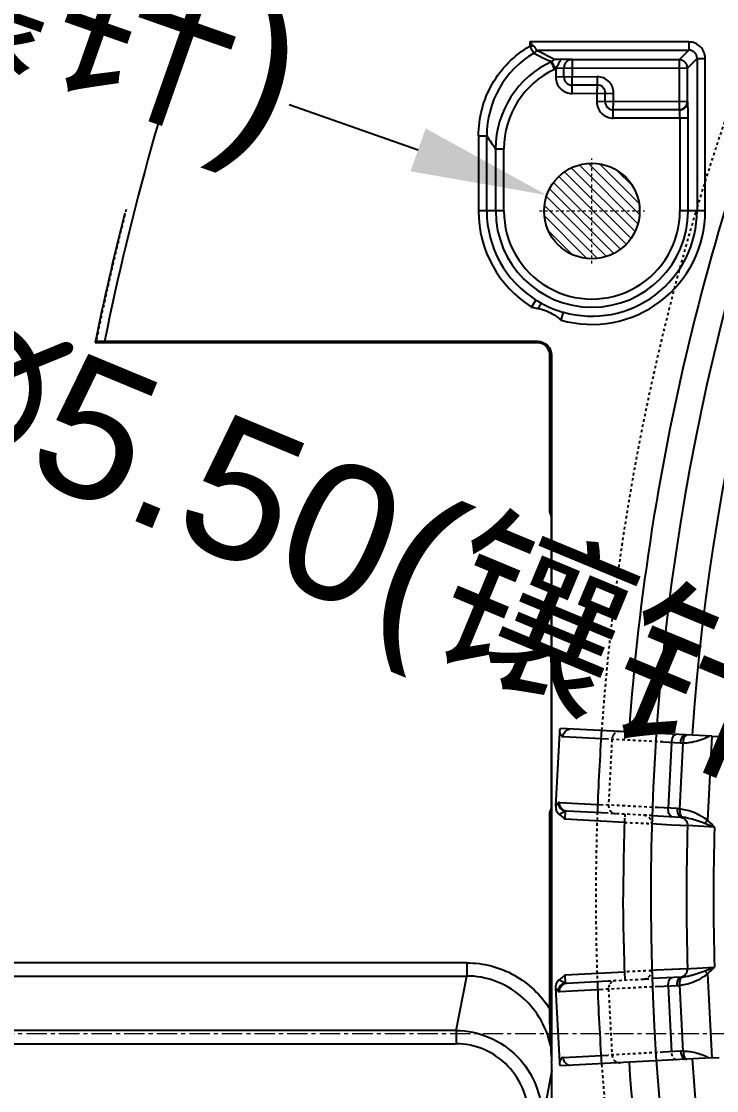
# Model space of a CAD drawing. Header units: millimetres. Extents: x 2748 to 3320, y 1427 to 1884.
# Drawn here: x 2880.05 to 2905.52, y 1665.74 to 1704.89 of the extents above; entities that cross this region are included whole.
import ezdxf

# ---------------------------------------------------------------- set-up
doc = ezdxf.new("R2010")
doc.units = ezdxf.units.MM
doc.linetypes.add('CENTER', pattern=[0.6, 0.375, -0.075, 0.075, -0.075])
doc.linetypes.add('HIDDEN', pattern=[0.2, 0.1, -0.1])
doc.layers.add('21', color=7, linetype='Continuous')
doc.layers.add('center', color=1, linetype='CENTER', lineweight=9)
doc.layers.add('insert', color=85, linetype='Continuous', lineweight=20)
doc.styles.get("Standard").update_dxf_attribs({"font": 'arial.ttf'})
doc.dimstyles.get("Standard").update_dxf_attribs({"dimtxt": 0.18, "dimasz": 0.18, "dimexe": 0.18, "dimexo": 0.0625, "dimgap": 0.09, "dimtad": 0, "dimtih": 1, "dimtoh": 1, "dimzin": 0, "dimdsep": 46, "dimtxsty": 'Standard', "dimcen": 0.09, "dimadec": 0, "dimazin": 0, "dimtfac": 1, "dimtofl": 0, "dimtmove": 0, "dimatfit": 3, "dimfxl": 0, "dimtolj": 1, "dimtzin": 0, "dimarcsym": 0})

# ---------------------------------------------------------------- blocks, each defined once
blk = doc.blocks.new('insert_cir_3.5')
at = {"layer": 'insert'}
h = blk.add_hatch(dxfattribs=at)
h.set_pattern_fill('_ANSI31', color=123, scale=0.0875, angle=90, style=0)
h.set_pattern_definition([(135, (-3527.1127, 221.18007), (-0.196443103, -0.196443103), [])])
h.paths.add_polyline_path([(-1.75, 0, 1), (1.75, 0, 1)])
at = {"layer": 'insert', "color": 1, "linetype": 'CENTER', "ltscale": 0.108846}
for p, q in [((0, -1.925), (0, 1.925)), ((-1.925, 0), (1.925, 0))]:
    blk.add_line(p, q, dxfattribs=at)
at = {"layer": 'insert'}
blk.add_circle((0, 0), 1.75, dxfattribs=at)
blk = doc.blocks.new('*D75')
at = {"color": 4, "lineweight": -2, "transparency": 16777216}
blk.add_line((2910.202, 1677.711), (2914.821, 1675.795), dxfattribs=at)
at = {"color": 4, "transparency": 16777216}
blk.add_solid([(2915.14, 1676.565), (2914.501, 1675.026), (2919.439, 1673.88)], dxfattribs=at)
at = {"layer": 'Defpoints', "color": 0, "transparency": 16777216}
for p in [(2919.439, 1673.88), (2924.52, 1671.773)]:
    blk.add_point(p, dxfattribs=at)
at = {"color": 6, "transparency": 16777216, "insert": (2892.944, 1684.869), "char_height": 5, "attachment_point": 5, "rotation": 337.4732}
blk.add_mtext('\\A1;∅5.50(镶针)', dxfattribs=at)
blk = doc.blocks.new('*D77')
at = {"color": 4, "lineweight": -2, "transparency": 16777216}
blk.add_line((2889.861, 1701.847), (2894.578, 1700.189), dxfattribs=at)
at = {"color": 4, "transparency": 16777216}
blk.add_solid([(2894.855, 1700.975), (2894.302, 1699.403), (2899.296, 1698.531)], dxfattribs=at)
at = {"layer": 'Defpoints', "color": 0, "transparency": 16777216}
for p in [(2899.296, 1698.531), (2902.598, 1697.371)]:
    blk.add_point(p, dxfattribs=at)
at = {"color": 6, "transparency": 16777216, "insert": (2872.235, 1708.042), "char_height": 5, "attachment_point": 5, "rotation": 340.6363}
blk.add_mtext('\\A1;∅3.50(镶针)', dxfattribs=at)
blk = doc.blocks.new('*D114')
at = {"color": 4, "lineweight": -2, "transparency": 16777216}
blk.add_line((2893.038, 1649.165), (2924.762, 1668.196), dxfattribs=at)
at = {"color": 4, "transparency": 16777216}
blk.add_solid([(2924.333, 1668.911), (2925.19, 1667.482), (2929.049, 1670.769)], dxfattribs=at)
at = {"layer": 'Defpoints', "color": 0, "transparency": 16777216}
for p in [(2935.909, 1674.884), (2929.049, 1670.769)]:
    blk.add_point(p, dxfattribs=at)
at = {"color": 6, "transparency": 16777216, "insert": (2877.016, 1639.554), "char_height": 5, "attachment_point": 5, "rotation": 30.9592}
blk.add_mtext('\\A1;∅8.00(通孔)', dxfattribs=at)

msp = doc.modelspace()

# ---------------------------------------------------------------- linework, layer by layer
at = {"layer": '21', "color": 7, "linetype": 'Continuous'}
for p, q in [((2898.668, 1704.14), (2898.668, 1703.991)), ((2904.498, 1704.14), (2898.668, 1704.14)), ((2898.818, 1703.99), (2898.668, 1704.14)), ((2898.818, 1703.99), (2898.668, 1703.99)), ((2904.498, 1704.14), (2904.498, 1703.839)), ((2898.929, 1703.839), (2899.572, 1703.512)), ((2898.929, 1703.839), (2904.498, 1703.839)), ((2904.144, 1703.486), (2904.498, 1703.839)), ((2899.627, 1703.174), (2899.622, 1702.857)), ((2899.627, 1703.196), (2904.445, 1703.185)), ((2899.923, 1702.857), (2899.923, 1703.196)), ((2899.923, 1703.196), (2899.934, 1703.185)), ((2900.224, 1703.497), (2900.235, 1703.486)), ((2900.224, 1702.254), (2900.235, 1703.486)), ((2904.144, 1703.486), (2900.235, 1703.486)), ((2904.144, 1703.486), (2904.144, 1701.696)), ((2904.799, 1703.538), (2904.445, 1703.185)), ((2904.445, 1701.963), (2904.445, 1703.185)), ((2904.799, 1703.538), (2904.799, 1697.951)), ((2904.799, 1703.538), (2905.099, 1703.538)), ((2905.1, 1697.951), (2905.099, 1703.538)), ((2901.14, 1702.868), (2899.622, 1702.857)), ((2899.923, 1702.857), (2899.934, 1702.868)), ((2901.14, 1702.868), (2901.129, 1701.952)), ((2900.224, 1702.555), (2900.235, 1702.566)), ((2901.129, 1702.555), (2900.224, 1702.555)), ((2901.14, 1702.566), (2901.129, 1702.555)), ((2900.224, 1702.254), (2901.743, 1702.265)), ((2901.441, 1702.265), (2901.43, 1702.254)), ((2901.43, 1701.952), (2901.43, 1702.254)), ((2901.732, 1701.35), (2901.743, 1702.265)), ((2904.445, 1701.963), (2901.129, 1701.952)), ((2901.43, 1701.952), (2901.441, 1701.963)), ((2901.732, 1701.651), (2901.743, 1701.662)), ((2904.155, 1701.651), (2901.732, 1701.651)), ((2904.456, 1701.952), (2904.445, 1701.963)), ((2904.472, 1701.35), (2901.732, 1701.35)), ((2904.17, 1701.35), (2904.17, 1697.951)), ((2904.472, 1697.951), (2904.472, 1701.35)), ((2896.793, 1700.704), (2896.793, 1697.951)), ((2896.793, 1700.703), (2897.095, 1700.703)), ((2897.095, 1697.951), (2897.095, 1700.703)), ((2897.421, 1700.224), (2897.421, 1697.951)), ((2897.421, 1700.224), (2897.723, 1700.224)), ((2897.723, 1697.951), (2897.723, 1700.224)), ((2897.723, 1697.951), (2896.793, 1697.951)), ((2905.1, 1697.951), (2904.17, 1697.951)), ((2898.738, 1694.434), (2898.898, 1694.689)), ((2899.821, 1693.953), (2899.903, 1694.243)), ((2898.964, 1693.119), (2882.749, 1693.119)), ((2898.964, 1693.177), (2883.09, 1693.177)), ((2898.964, 1693.177), (2898.964, 1693.119)), ((2899.409, 1686.911), (2899.409, 1692.675)), ((2899.409, 1692.675), (2899.467, 1692.675)), ((2899.467, 1692.675), (2899.467, 1666.8)), ((2899.409, 1686.911), (2899.451, 1686.769)), ((2899.451, 1686.769), (2899.451, 1676.087)), ((2905.347, 1678.715), (2899.799, 1679.006)), ((2899.626, 1676.157), (2899.767, 1678.853)), ((2901.546, 1678.612), (2899.889, 1678.699)), ((2903.548, 1678.507), (2904.199, 1678.473)), ((2905.344, 1678.715), (2905.183, 1675.641)), ((2905.344, 1678.715), (2905.606, 1678.702)), ((2903.868, 1678.491), (2903.742, 1676.082)), ((2904.169, 1676.055), (2904.296, 1678.473)), ((2899.763, 1676.291), (2901.357, 1676.207)), ((2899.451, 1676.087), (2899.409, 1675.946)), ((2899.409, 1668.732), (2899.409, 1675.946)), ((2899.969, 1675.676), (2899.984, 1675.968)), ((2901.539, 1675.896), (2900.033, 1675.974)), ((2903.143, 1675.811), (2904.212, 1675.755)), ((2904.073, 1676.065), (2903.359, 1676.102)), ((2902.139, 1675.562), (2899.969, 1675.676)), ((2902.147, 1675.717), (2902.139, 1675.562)), ((2903.128, 1675.516), (2903.312, 1675.507)), ((2903.312, 1675.507), (2903.866, 1675.478)), ((2903.866, 1675.478), (2904.153, 1675.463)), ((2904.153, 1675.463), (2904.196, 1675.46)), ((2904.196, 1675.46), (2904.449, 1675.447)), ((2905.438, 1675.389), (2904.449, 1675.447)), ((2905.183, 1675.641), (2905.079, 1675.527)), ((2902.112, 1671.124), (2902.096, 1672.826)), ((2896.36, 1670.42), (2875.177, 1670.42)), ((2896.36, 1670.42), (2896.36, 1669.937)), ((2875.177, 1669.937), (2896.36, 1669.937)), ((2895.969, 1667.941), (2896.36, 1669.937)), ((2899.969, 1669.976), (2902.139, 1670.09)), ((2899.984, 1669.684), (2899.969, 1669.976)), ((2902.139, 1670.09), (2902.155, 1669.789)), ((2903.312, 1670.146), (2903.128, 1670.136)), ((2904.212, 1669.897), (2903.143, 1669.841)), ((2903.866, 1670.175), (2903.312, 1670.146)), ((2903.901, 1670.176), (2903.866, 1670.175)), ((2904.153, 1670.19), (2903.901, 1670.176)), ((2904.196, 1670.192), (2904.153, 1670.19)), ((2904.449, 1670.205), (2904.196, 1670.192)), ((2904.449, 1670.205), (2904.57, 1670.212)), ((2904.57, 1670.212), (2905.438, 1670.263)), ((2905.079, 1670.125), (2905.438, 1670.263)), ((2905.183, 1670.011), (2905.079, 1670.125)), ((2905.183, 1670.011), (2905.344, 1666.937)), ((2900.033, 1669.678), (2901.539, 1669.757)), ((2903.359, 1669.55), (2904.073, 1669.588)), ((2903.742, 1669.57), (2903.868, 1667.162)), ((2904.296, 1667.18), (2904.169, 1669.597)), ((2899.767, 1666.799), (2899.626, 1669.496)), ((2901.357, 1669.445), (2899.763, 1669.362)), ((2895.969, 1667.941), (2877.174, 1667.941)), ((2895.969, 1667.941), (2895.969, 1667.458)), ((2877.174, 1667.458), (2895.969, 1667.458)), ((2904.199, 1667.179), (2903.548, 1667.145)), ((2905.347, 1666.937), (2899.799, 1666.646)), ((2899.889, 1666.953), (2901.546, 1667.04)), ((2905.344, 1666.937), (2905.606, 1666.951)), ((2899.482, 1666.472), (2899.136, 1664.7)), ((2899.482, 1654.602), (2899.482, 1666.472))]:
    msp.add_line(p, q, dxfattribs=at)
at = {"layer": '21', "color": 8, "linetype": 'HIDDEN'}
for p, q in [((2904.144, 1701.696), (2904.144, 1701.662)), ((2904.155, 1701.651), (2904.144, 1701.662)), ((2903.548, 1678.507), (2901.546, 1678.612)), ((2901.681, 1678.605), (2901.555, 1676.197)), ((2903.359, 1676.102), (2901.357, 1676.207)), ((2903.143, 1675.811), (2901.539, 1675.896)), ((2902.155, 1675.863), (2902.147, 1675.717)), ((2903.359, 1669.55), (2901.357, 1669.445)), ((2901.539, 1669.757), (2903.143, 1669.841)), ((2901.555, 1669.456), (2901.681, 1667.047)), ((2903.548, 1667.145), (2901.546, 1667.04))]:
    msp.add_line(p, q, dxfattribs=at)
at = {"layer": '21', "color": 7, "linetype": 'Continuous'}
msp.add_circle((2900.947, 1697.951), 1.75, dxfattribs=at)
for centre, radius, start, end in [((2982.882, 1672.826), 102.057, 14.96291, 151.82661), ((2982.882, 1672.826), 101.558, 14.96291, 151.63947), ((2982.882, 1672.826), 100.92, 15.05965, 151.44394), ((2982.882, 1672.826), 100.421, 15.05965, 151.60566), ((2988.912, 1672.826), 85.811, 91.12889, 269.34896), ((2988.912, 1672.826), 84.503, 92.75328, 175.97781), ((2982.882, 1672.826), 101.845, 152.05558, 168.47329), ((2988.912, 1672.826), 86.816, 156.29691, 176.00504), ((2900.611, 1700.704), 3.516, 120.6005, 180.0225), ((2904.498, 1703.539), 0.301, 359.9328, 90.0672), ((2900.938, 1700.225), 3.517, 114.581, 180.0022), ((2900.224, 1703.196), 0.301, 89.9402, 180.0596), ((2900.937, 1700.225), 3.214, 115.0641, 180.0147), ((2900.224, 1702.857), 0.603, 179.9734, 270.0266), ((2900.224, 1702.857), 0.301, 179.9402, 270.0596), ((2901.14, 1702.265), 0.603, 359.9792, 90.0208), ((2901.14, 1702.265), 0.301, 359.9404, 90.0598), ((2901.732, 1701.952), 0.603, 179.9734, 270.0266), ((2901.732, 1701.952), 0.301, 179.9402, 270.0596), ((2904.155, 1701.953), 0.302, 270.0474, 359.9525), ((2883.105, 1701.351), 21.367, 359.997, 0.7929), ((2909.357, 1708.73), 14.656, 213.2093, 215.4738), ((2982.882, 1672.826), 102.168, 165.80783, 168.54332), ((2900.947, 1697.951), 4.153, 180, 237.8773), ((2900.947, 1697.951), 3.852, 180, 237.8772), ((2900.947, 1697.951), 3.525, 180, 0), ((2900.947, 1697.951), 3.224, 179.9988, 0.0012), ((2900.947, 1697.951), 4.153, 254.2733, 360), ((2900.947, 1697.951), 3.852, 254.2708, 0), ((2988.912, 1672.826), 87.821, 163.36843, 163.41825), ((2901.021, 1698.069), 3.991, 237.8758, 241.3582), ((2900.911, 1697.866), 3.76, 241.3485, 246.4686), ((2901.194, 1704.995), 10.843, 256.9073, 257.7798), ((2901.65, 1707.1), 12.997, 257.7813, 258.1477), ((2900.927, 1697.913), 3.81, 246.5265, 254.3965), ((2897.962, 1691.768), 2.869, 49.6073, 51.7664), ((2988.912, 1672.826), 87.821, 175.99977, 177.96806), ((2904.249, 1680.569), 2.096, 279.9495, 288.3348), ((2900.064, 1676.134), 0.439, 177.0241, 192.2572), ((2903.718, 1673.084), 3.006, 79.4044, 81.3623), ((2988.912, 1672.826), 86.816, 178.19397, 180.00028), ((2988.912, 1672.826), 84.503, 178.22236, 181.77764), ((2942.219, 1771.525), 102.931, 248.84897, 249.0631), ((2988.912, 1672.826), 83.513, 178.2412, 181.7588), ((2988.912, 1672.826), 86.816, 181.12348, 181.80603), ((2904.153, 1670.187), 0.293, 272.9655, 304.0396), ((2904.145, 1670.195), 0.305, 333.2521, 1.9117), ((2988.912, 1672.826), 87.821, 182.03194, 184.00023), ((2904.2, 1664.597), 2.584, 85.6502, 87.8739), ((2988.912, 1672.826), 86.816, 183.99496, 204.30865), ((2988.912, 1672.826), 84.503, 184.02219, 219.32603)]:
    msp.add_arc(centre, radius, start, end, dxfattribs=at)
at = {"layer": '21', "color": 8, "linetype": 'HIDDEN'}
for centre, radius, start, end in [((2988.912, 1672.826), 87.821, 156.30974, 163.36843), ((2982.882, 1672.826), 102.147, 165.72959, 168.51657), ((2988.912, 1672.826), 87.821, 163.41825, 175.99977), ((2988.912, 1672.826), 87.821, 177.96806, 182.03194), ((2988.912, 1672.826), 87.821, 184.00023, 204.28941)]:
    msp.add_arc(centre, radius, start, end, dxfattribs=at)
msp.add_ellipse((2982.882, 1598.04), major_axis=(0, 149.675), ratio=0.866223, start_param=0.88211, end_param=0.882478, dxfattribs=at)
at = {"layer": '21', "color": 7, "linetype": 'Continuous'}
msp.add_ellipse((2896.278, 1666.427), major_axis=(0.637, 3.255), ratio=0.964691, start_param=-1.37076, end_param=-1.271659, dxfattribs=at)
for points, knots in [([(2896.793, 1700.704), (2896.797, 1701.032), (2896.881, 1701.693), (2897.256, 1702.618), (2897.861, 1703.412), (2898.386, 1703.821), (2898.668, 1703.991)], [0, 0, 0, 0, 0.24991, 0.5, 0.750088, 1, 1, 1, 1]), ([(2898.669, 1703.99), (2898.684, 1703.956), (2898.722, 1703.899), (2898.772, 1703.816), (2898.793, 1703.769), (2898.827, 1703.737), (2898.821, 1703.731)], [0, 0, 0, 0, 0.371231, 0.69044, 0.910053, 1, 1, 1, 1]), ([(2898.93, 1703.839), (2898.925, 1703.842), (2898.918, 1703.862), (2898.896, 1703.891), (2898.864, 1703.94), (2898.835, 1703.973), (2898.818, 1703.99)], [0, 0, 0, 0, 0.086703, 0.298485, 0.614467, 1, 1, 1, 1]), ([(2904.923, 1703.964), (2904.868, 1704.019), (2904.734, 1704.11), (2904.576, 1704.14), (2904.498, 1704.14)], [0, 0, 0, 0, 0.499996, 1, 1, 1, 1]), ([(2905.099, 1703.538), (2905.099, 1703.617), (2905.069, 1703.775), (2904.978, 1703.908), (2904.923, 1703.964)], [0, 0, 0, 0, 0.500004, 1, 1, 1, 1]), ([(2898.821, 1703.731), (2898.873, 1703.703), (2899.003, 1703.636), (2899.217, 1703.524), (2899.386, 1703.455), (2899.475, 1703.424)], [0, 0, 0, 0, 0.242823, 0.610012, 1, 1, 1, 1]), ([(2899.575, 1703.138), (2899.56, 1703.172), (2899.532, 1703.234), (2899.494, 1703.321), (2899.475, 1703.376), (2899.467, 1703.416), (2899.475, 1703.422)], [0, 0, 0, 0, 0.367539, 0.682877, 0.900145, 1, 1, 1, 1]), ([(2899.475, 1703.424), (2899.473, 1703.422), (2899.477, 1703.412), (2899.484, 1703.396), (2899.496, 1703.371), (2899.519, 1703.324), (2899.558, 1703.253), (2899.6, 1703.199), (2899.627, 1703.174)], [0, 0, 0, 0, 0.028439, 0.090195, 0.18444, 0.308328, 0.627662, 1, 1, 1, 1]), ([(2899.572, 1703.512), (2899.578, 1703.508), (2899.605, 1703.511), (2899.654, 1703.506), (2899.727, 1703.506), (2899.782, 1703.505), (2899.812, 1703.505)], [0, 0, 0, 0, 0.094858, 0.315363, 0.628456, 1, 1, 1, 1]), ([(2899.811, 1703.505), (2899.782, 1703.453), (2899.742, 1703.374), (2899.685, 1703.271), (2899.658, 1703.217), (2899.638, 1703.196)], [0, 0, 0, 0, 0.50015, 0.750154, 1, 1, 1, 1]), ([(2900.224, 1703.497), (2900.194, 1703.498), (2900.056, 1703.501), (2899.919, 1703.504), (2899.812, 1703.505)], [0, 0, 0, 0, 0.221799, 1, 1, 1, 1]), ([(2904.144, 1701.662), (2904.196, 1701.662), (2904.302, 1701.69), (2904.379, 1701.768), (2904.405, 1701.813)], [0, 0, 0, 0, 0.499957, 1, 1, 1, 1]), ([(2904.163, 1701.605), (2904.162, 1701.616), (2904.158, 1701.629), (2904.159, 1701.649), (2904.155, 1701.651)], [0, 0, 0, 0, 0.707069, 1, 1, 1, 1]), ([(2904.464, 1701.867), (2904.463, 1701.887), (2904.463, 1701.914), (2904.458, 1701.942), (2904.458, 1701.951), (2904.456, 1701.952)], [0, 0, 0, 0, 0.717617, 0.914898, 1, 1, 1, 1]), ([(2904.47, 1701.646), (2904.469, 1701.668), (2904.468, 1701.741), (2904.466, 1701.815), (2904.464, 1701.867)], [0, 0, 0, 0, 0.295469, 1, 1, 1, 1]), ([(2904.17, 1701.35), (2904.17, 1701.375), (2904.17, 1701.46), (2904.168, 1701.545), (2904.163, 1701.605)], [0, 0, 0, 0, 0.29625, 1, 1, 1, 1]), ([(2898.981, 1694.38), (2898.995, 1694.405), (2899.022, 1694.45), (2899.059, 1694.511), (2899.086, 1694.543), (2899.102, 1694.567), (2899.108, 1694.566)], [0, 0, 0, 0, 0.379057, 0.703174, 0.914958, 1, 1, 1, 1]), ([(2883.09, 1693.177), (2883.052, 1693.177), (2882.98, 1693.177), (2882.895, 1693.174), (2882.84, 1693.171), (2882.81, 1693.169), (2882.792, 1693.165), (2882.781, 1693.164), (2882.779, 1693.162)], [0, 0, 0, 0, 0.369533, 0.688534, 0.813624, 0.909356, 0.972208, 1, 1, 1, 1]), ([(2898.964, 1693.177), (2899.092, 1693.177), (2899.357, 1693.067), (2899.467, 1692.803), (2899.467, 1692.675)], [0, 0, 0, 0, 0.50006, 1, 1, 1, 1]), ([(2899.409, 1692.675), (2899.409, 1692.788), (2899.312, 1693.023), (2899.077, 1693.119), (2898.964, 1693.119)], [0, 0, 0, 0, 0.500039, 1, 1, 1, 1]), ([(2899.889, 1678.699), (2899.892, 1678.754), (2899.925, 1678.857), (2900.004, 1678.93), (2900.045, 1678.952)], [0, 0, 0, 0, 0.537379, 1, 1, 1, 1]), ([(2899.767, 1678.854), (2899.772, 1678.838), (2899.789, 1678.791), (2899.814, 1678.743), (2899.841, 1678.72)], [0, 0, 0, 0, 0.307551, 1, 1, 1, 1]), ([(2903.868, 1678.491), (2903.87, 1678.529), (2903.884, 1678.637), (2903.961, 1678.788), (2904.039, 1678.784)], [0, 0, 0, 0, 0.330164, 1, 1, 1, 1]), ([(2904.199, 1678.473), (2904.202, 1678.523), (2904.218, 1678.613), (2904.26, 1678.7), (2904.29, 1678.729)], [0, 0, 0, 0, 0.538305, 1, 1, 1, 1]), ([(2904.296, 1678.473), (2904.296, 1678.519), (2904.305, 1678.605), (2904.338, 1678.688), (2904.362, 1678.719)], [0, 0, 0, 0, 0.539199, 1, 1, 1, 1]), ([(2904.296, 1678.473), (2904.322, 1678.473), (2904.427, 1678.479), (2904.533, 1678.491), (2904.612, 1678.505)], [0, 0, 0, 0, 0.241443, 1, 1, 1, 1]), ([(2899.713, 1676.275), (2899.707, 1676.27), (2899.681, 1676.246), (2899.66, 1676.217), (2899.646, 1676.194)], [0, 0, 0, 0, 0.216476, 1, 1, 1, 1]), ([(2899.713, 1676.275), (2899.715, 1676.201), (2899.774, 1676.053), (2899.913, 1675.977), (2899.984, 1675.968)], [0, 0, 0, 0, 0.507021, 1, 1, 1, 1]), ([(2900.033, 1675.974), (2899.959, 1675.978), (2899.808, 1676.054), (2899.759, 1676.214), (2899.763, 1676.291)], [0, 0, 0, 0, 0.491006, 1, 1, 1, 1]), ([(2899.984, 1675.968), (2899.973, 1675.965), (2899.922, 1675.946), (2899.875, 1675.921), (2899.839, 1675.901)], [0, 0, 0, 0, 0.224511, 1, 1, 1, 1]), ([(2903.755, 1675.93), (2903.752, 1675.942), (2903.743, 1675.992), (2903.74, 1676.043), (2903.742, 1676.082)], [0, 0, 0, 0, 0.240255, 1, 1, 1, 1]), ([(2903.881, 1675.773), (2903.868, 1675.774), (2903.798, 1675.798), (2903.768, 1675.876), (2903.755, 1675.93)], [0, 0, 0, 0, 0.196305, 1, 1, 1, 1]), ([(2904.073, 1676.065), (2904.07, 1676.015), (2904.077, 1675.922), (2904.111, 1675.832), (2904.138, 1675.799)], [0, 0, 0, 0, 0.539243, 1, 1, 1, 1]), ([(2904.138, 1675.799), (2904.143, 1675.793), (2904.163, 1675.772), (2904.191, 1675.757), (2904.212, 1675.755)], [0, 0, 0, 0, 0.292375, 1, 1, 1, 1]), ([(2904.169, 1676.055), (2904.166, 1676.029), (2904.163, 1675.943), (2904.178, 1675.853), (2904.21, 1675.803)], [0, 0, 0, 0, 0.309923, 1, 1, 1, 1]), ([(2904.21, 1675.803), (2904.214, 1675.796), (2904.231, 1675.773), (2904.255, 1675.755), (2904.276, 1675.75)], [0, 0, 0, 0, 0.270176, 1, 1, 1, 1]), ([(2905.183, 1675.641), (2905.044, 1675.741), (2904.755, 1675.915), (2904.43, 1676.008), (2904.271, 1676.038)], [0, 0, 0, 0, 0.514084, 1, 1, 1, 1]), ([(2904.168, 1675.758), (2904.18, 1675.757), (2904.229, 1675.751), (2904.277, 1675.732), (2904.309, 1675.712)], [0, 0, 0, 0, 0.237051, 1, 1, 1, 1]), ([(2905.079, 1675.527), (2904.932, 1675.584), (2904.667, 1675.669), (2904.395, 1675.736), (2904.276, 1675.75)], [0, 0, 0, 0, 0.567424, 1, 1, 1, 1]), ([(2904.413, 1675.601), (2904.419, 1675.589), (2904.441, 1675.54), (2904.451, 1675.486), (2904.449, 1675.447)], [0, 0, 0, 0, 0.260891, 1, 1, 1, 1]), ([(2896.36, 1670.42), (2896.662, 1670.418), (2897.268, 1670.341), (2898.12, 1670.003), (2898.856, 1669.457), (2899.243, 1668.985), (2899.409, 1668.732)], [0, 0, 0, 0, 0.249904, 0.500011, 0.750063, 1, 1, 1, 1]), ([(2899.432, 1667.405), (2899.352, 1667.763), (2899.075, 1668.445), (2898.359, 1669.267), (2897.426, 1669.809), (2896.715, 1669.938), (2896.36, 1669.937)], [0, 0, 0, 0, 0.256762, 0.505502, 0.751218, 1, 1, 1, 1]), ([(2904.138, 1669.853), (2904.143, 1669.86), (2904.163, 1669.88), (2904.191, 1669.896), (2904.212, 1669.897)], [0, 0, 0, 0, 0.292312, 1, 1, 1, 1]), ([(2904.21, 1669.849), (2904.215, 1669.856), (2904.232, 1669.879), (2904.256, 1669.898), (2904.276, 1669.902)], [0, 0, 0, 0, 0.292669, 1, 1, 1, 1]), ([(2904.276, 1669.902), (2904.294, 1669.904), (2904.374, 1669.915), (2904.454, 1669.932), (2904.515, 1669.947)], [0, 0, 0, 0, 0.226695, 1, 1, 1, 1]), ([(2904.317, 1669.944), (2904.348, 1669.965), (2904.385, 1670.002), (2904.411, 1670.046), (2904.417, 1670.058)], [0, 0, 0, 0, 0.739131, 1, 1, 1, 1]), ([(2904.515, 1669.947), (2904.557, 1669.958), (2904.748, 1670.009), (2904.936, 1670.069), (2905.079, 1670.125)], [0, 0, 0, 0, 0.221744, 1, 1, 1, 1]), ([(2904.522, 1669.675), (2904.639, 1669.71), (2904.871, 1669.804), (2905.08, 1669.939), (2905.183, 1670.011)], [0, 0, 0, 0, 0.493072, 1, 1, 1, 1]), ([(2899.626, 1669.496), (2899.622, 1669.579), (2899.647, 1669.7), (2899.725, 1669.782), (2899.748, 1669.799)], [0, 0, 0, 0, 0.747165, 1, 1, 1, 1]), ([(2899.713, 1669.377), (2899.715, 1669.447), (2899.77, 1669.595), (2899.91, 1669.675), (2899.984, 1669.684)], [0, 0, 0, 0, 0.481833, 1, 1, 1, 1]), ([(2899.748, 1669.799), (2899.789, 1669.776), (2899.867, 1669.737), (2899.945, 1669.696), (2899.984, 1669.684)], [0, 0, 0, 0, 0.529472, 1, 1, 1, 1]), ([(2899.763, 1669.362), (2899.759, 1669.438), (2899.808, 1669.598), (2899.959, 1669.674), (2900.033, 1669.678)], [0, 0, 0, 0, 0.508996, 1, 1, 1, 1]), ([(2903.742, 1669.57), (2903.74, 1669.609), (2903.742, 1669.718), (2903.803, 1669.875), (2903.881, 1669.879)], [0, 0, 0, 0, 0.330345, 1, 1, 1, 1]), ([(2904.073, 1669.588), (2904.07, 1669.637), (2904.077, 1669.73), (2904.111, 1669.82), (2904.138, 1669.853)], [0, 0, 0, 0, 0.539328, 1, 1, 1, 1]), ([(2904.169, 1669.597), (2904.164, 1669.643), (2904.165, 1669.73), (2904.189, 1669.816), (2904.21, 1669.849)], [0, 0, 0, 0, 0.540126, 1, 1, 1, 1]), ([(2904.169, 1669.597), (2904.198, 1669.601), (2904.317, 1669.621), (2904.434, 1669.648), (2904.522, 1669.675)], [0, 0, 0, 0, 0.240583, 1, 1, 1, 1]), ([(2899.626, 1669.495), (2899.633, 1669.482), (2899.656, 1669.439), (2899.685, 1669.397), (2899.713, 1669.377)], [0, 0, 0, 0, 0.299544, 1, 1, 1, 1]), ([(2899.432, 1667.405), (2899.425, 1667.503), (2899.422, 1667.711), (2899.411, 1668.153), (2899.409, 1668.498), (2899.409, 1668.732)], [0, 0, 0, 0, 0.221178, 0.47095, 1, 1, 1, 1]), ([(2895.969, 1667.941), (2896.382, 1667.94), (2897.216, 1667.765), (2898.272, 1667.048), (2898.966, 1665.968), (2899.135, 1665.122), (2899.136, 1664.7)], [0, 0, 0, 0, 0.247788, 0.496203, 0.746856, 1, 1, 1, 1]), ([(2898.636, 1664.7), (2898.632, 1665.053), (2898.507, 1665.767), (2897.924, 1666.683), (2897.037, 1667.312), (2896.322, 1667.456), (2895.969, 1667.458)], [0, 0, 0, 0, 0.250137, 0.500185, 0.750093, 1, 1, 1, 1]), ([(2899.432, 1667.405), (2899.435, 1667.36), (2899.449, 1667.158), (2899.46, 1666.956), (2899.467, 1666.8)], [0, 0, 0, 0, 0.224155, 1, 1, 1, 1]), ([(2904.199, 1667.179), (2904.202, 1667.13), (2904.218, 1667.039), (2904.259, 1666.954), (2904.289, 1666.924)], [0, 0, 0, 0, 0.537587, 1, 1, 1, 1]), ([(2904.296, 1667.18), (2904.296, 1667.153), (2904.301, 1667.068), (2904.326, 1666.979), (2904.363, 1666.933)], [0, 0, 0, 0, 0.309917, 1, 1, 1, 1]), ([(2899.889, 1666.953), (2899.879, 1666.952), (2899.827, 1666.935), (2899.799, 1666.881), (2899.783, 1666.841)], [0, 0, 0, 0, 0.190438, 1, 1, 1, 1]), ([(2899.889, 1666.953), (2899.892, 1666.898), (2899.925, 1666.795), (2900.004, 1666.722), (2900.046, 1666.7)], [0, 0, 0, 0, 0.537333, 1, 1, 1, 1]), ([(2905.248, 1666.932), (2905.197, 1666.957), (2904.996, 1667.05), (2904.781, 1667.117), (2904.618, 1667.146)], [0, 0, 0, 0, 0.255166, 1, 1, 1, 1])]:
    msp.add_open_spline(points, degree=3, knots=knots, dxfattribs=at)
for points in [[(2898.821, 1703.731), (2898.865, 1703.757), (2898.903, 1703.795), (2898.929, 1703.839)], [(2899.572, 1703.512), (2899.546, 1703.476), (2899.512, 1703.446), (2899.475, 1703.424)], [(2899.575, 1703.138), (2899.594, 1703.147), (2899.611, 1703.16), (2899.627, 1703.174)], [(2904.357, 1703.398), (2904.303, 1703.452), (2904.221, 1703.486), (2904.145, 1703.486)], [(2904.445, 1703.185), (2904.445, 1703.262), (2904.412, 1703.344), (2904.357, 1703.398)], [(2904.405, 1701.813), (2904.431, 1701.858), (2904.445, 1701.911), (2904.445, 1701.963)], [(2898.981, 1694.38), (2899.184, 1694.337), (2899.385, 1694.259), (2899.561, 1694.147)], [(2899.561, 1694.147), (2899.622, 1694.109), (2899.68, 1694.066), (2899.737, 1694.022)], [(2899.767, 1678.853), (2899.77, 1678.905), (2899.781, 1678.957), (2899.799, 1679.006)], [(2899.841, 1678.72), (2899.855, 1678.709), (2899.872, 1678.701), (2899.889, 1678.699)], [(2904.909, 1678.58), (2905.025, 1678.618), (2905.138, 1678.667), (2905.248, 1678.72)], [(2904.199, 1678.473), (2904.231, 1678.472), (2904.264, 1678.472), (2904.296, 1678.473)], [(2899.646, 1676.194), (2899.639, 1676.181), (2899.632, 1676.169), (2899.626, 1676.156)], [(2899.763, 1676.291), (2899.745, 1676.291), (2899.728, 1676.285), (2899.713, 1676.275)], [(2899.748, 1675.854), (2899.689, 1675.896), (2899.651, 1675.97), (2899.635, 1676.041)], [(2899.839, 1675.901), (2899.809, 1675.885), (2899.778, 1675.869), (2899.748, 1675.854)], [(2899.748, 1675.854), (2899.798, 1675.819), (2899.845, 1675.78), (2899.892, 1675.741)], [(2900.033, 1675.974), (2900.017, 1675.975), (2900, 1675.973), (2899.984, 1675.968)], [(2904.169, 1676.055), (2904.137, 1676.06), (2904.105, 1676.063), (2904.073, 1676.065)], [(2899.892, 1675.741), (2899.918, 1675.72), (2899.945, 1675.699), (2899.969, 1675.676)], [(2904.276, 1675.75), (2904.254, 1675.752), (2904.233, 1675.754), (2904.212, 1675.755)], [(2904.309, 1675.712), (2904.352, 1675.686), (2904.389, 1675.646), (2904.413, 1675.601)], [(2905.438, 1675.389), (2905.355, 1675.475), (2905.271, 1675.56), (2905.183, 1675.641)], [(2899.969, 1669.976), (2899.921, 1669.936), (2899.873, 1669.895), (2899.824, 1669.856)], [(2904.212, 1669.897), (2904.233, 1669.898), (2904.254, 1669.9), (2904.276, 1669.902)], [(2905.183, 1670.011), (2905.271, 1670.092), (2905.355, 1670.177), (2905.438, 1670.263)], [(2899.824, 1669.856), (2899.799, 1669.836), (2899.774, 1669.817), (2899.748, 1669.799)], [(2899.984, 1669.684), (2900, 1669.679), (2900.017, 1669.677), (2900.033, 1669.678)], [(2904.073, 1669.588), (2904.105, 1669.589), (2904.137, 1669.592), (2904.169, 1669.597)], [(2899.713, 1669.377), (2899.728, 1669.368), (2899.745, 1669.361), (2899.763, 1669.362)], [(2904.296, 1667.18), (2904.264, 1667.181), (2904.231, 1667.181), (2904.199, 1667.179)], [(2904.618, 1667.146), (2904.545, 1667.159), (2904.471, 1667.168), (2904.396, 1667.174)], [(2899.783, 1666.841), (2899.777, 1666.827), (2899.772, 1666.813), (2899.767, 1666.799)], [(2899.799, 1666.646), (2899.781, 1666.695), (2899.77, 1666.747), (2899.767, 1666.799)]]:
    msp.add_open_spline(points, degree=3, dxfattribs=at)
at = {"layer": '21', "color": 8, "linetype": 'HIDDEN'}
for points, knots in [([(2900.045, 1678.952), (2900.056, 1678.958), (2900.101, 1678.979), (2900.153, 1678.987), (2900.191, 1678.985)], [0, 0, 0, 0, 0.239848, 1, 1, 1, 1]), ([(2901.983, 1678.891), (2901.934, 1678.894), (2901.83, 1678.871), (2901.754, 1678.797), (2901.727, 1678.754)], [0, 0, 0, 0, 0.494368, 1, 1, 1, 1]), ([(2904.29, 1678.729), (2904.296, 1678.735), (2904.319, 1678.755), (2904.349, 1678.767), (2904.37, 1678.766)], [0, 0, 0, 0, 0.293074, 1, 1, 1, 1]), ([(2901.555, 1676.197), (2901.551, 1676.12), (2901.6, 1675.96), (2901.752, 1675.884), (2901.825, 1675.881)], [0, 0, 0, 0, 0.508999, 1, 1, 1, 1]), ([(2902.846, 1675.827), (2902.921, 1675.823), (2903.075, 1675.751), (2903.13, 1675.592), (2903.128, 1675.516)], [0, 0, 0, 0, 0.497561, 1, 1, 1, 1]), ([(2902.139, 1675.562), (2902.354, 1675.553), (2902.684, 1675.537), (2903.014, 1675.527), (2903.128, 1675.517)], [0, 0, 0, 0, 0.652703, 1, 1, 1, 1]), ([(2903.128, 1670.136), (2903.014, 1670.125), (2902.684, 1670.115), (2902.354, 1670.099), (2902.139, 1670.09)], [0, 0, 0, 0, 0.347254, 1, 1, 1, 1]), ([(2902.846, 1669.825), (2902.922, 1669.829), (2903.075, 1669.901), (2903.13, 1670.06), (2903.128, 1670.136)], [0, 0, 0, 0, 0.498617, 1, 1, 1, 1]), ([(2904.039, 1666.869), (2904.018, 1666.867), (2903.953, 1666.894), (2903.891, 1667.006), (2903.871, 1667.105), (2903.868, 1667.162)], [0, 0, 0, 0, 0.17461, 0.534408, 1, 1, 1, 1]), ([(2901.681, 1667.047), (2901.685, 1666.971), (2901.751, 1666.817), (2901.91, 1666.757), (2901.983, 1666.761)], [0, 0, 0, 0, 0.508999, 1, 1, 1, 1]), ([(2904.289, 1666.924), (2904.296, 1666.918), (2904.318, 1666.898), (2904.349, 1666.885), (2904.37, 1666.886)], [0, 0, 0, 0, 0.293609, 1, 1, 1, 1]), ([(2900.046, 1666.7), (2900.056, 1666.694), (2900.102, 1666.673), (2900.153, 1666.665), (2900.191, 1666.667)], [0, 0, 0, 0, 0.239889, 1, 1, 1, 1])]:
    msp.add_open_spline(points, degree=3, knots=knots, dxfattribs=at)
for points in [[(2901.727, 1678.754), (2901.7, 1678.71), (2901.684, 1678.657), (2901.681, 1678.605)], [(2904.362, 1678.719), (2904.37, 1678.728), (2904.379, 1678.737), (2904.388, 1678.745)], [(2904.388, 1678.745), (2904.399, 1678.753), (2904.411, 1678.76), (2904.425, 1678.763)], [(2901.585, 1669.608), (2901.563, 1669.561), (2901.552, 1669.507), (2901.555, 1669.456)], [(2901.684, 1669.724), (2901.642, 1669.695), (2901.607, 1669.654), (2901.585, 1669.608)], [(2901.825, 1669.772), (2901.776, 1669.769), (2901.725, 1669.752), (2901.684, 1669.724)], [(2904.363, 1666.933), (2904.37, 1666.923), (2904.379, 1666.915), (2904.388, 1666.907)], [(2904.388, 1666.907), (2904.399, 1666.899), (2904.411, 1666.892), (2904.425, 1666.889)]]:
    msp.add_open_spline(points, degree=3, dxfattribs=at)
at = {"layer": 'center', "color": 1, "linetype": 'CENTER', "ltscale": 1.990328}
msp.add_line((2822.907, 1667.826), (3142.907, 1667.826), dxfattribs=at)

# ---------------------------------------------------------------- block references
at = {"layer": 'insert'}
msp.add_blockref('insert_cir_3.5', (2900.947, 1697.951), dxfattribs=at)

# ---------------------------------------------------------------- dimensions: what is measured, and where the dimension line sits
for p1, p2, override, picture, middle in [((2902.598, 1697.371), (2899.296, 1698.531), {"dimtxt": 5, "dimasz": 5, "dimexe": 0, "dimexo": 0, "dimgap": 0, "dimtih": 0, "dimtoh": 0, "dimzin": 0, "dimcen": 0, "dimclrd": 4, "dimclre": 4, "dimclrt": 6, "dimadec": 2, "dimtp": 0, "dimtm": 0, "dimtzin": 0}, '*D77', (2872.235, 1708.042)), ((2924.52, 1671.773), (2919.439, 1673.88), {"dimtxt": 5, "dimasz": 5, "dimexe": 0, "dimexo": 0, "dimgap": 0, "dimtih": 0, "dimtoh": 0, "dimcen": 0, "dimclrd": 4, "dimclre": 4, "dimclrt": 6, "dimadec": 2}, '*D75', (2892.944, 1684.869))]:
    dim = msp.add_diameter_dim_2p(p1=p1, p2=p2, text='<>(镶针)', dimstyle='Standard', override=override)
    dim.commit()
    dim.dimension.update_dxf_attribs({"geometry": picture, "text_midpoint": middle})
dim = msp.add_diameter_dim_2p(p1=(2935.909, 1674.884), p2=(2929.049, 1670.769), text='<>(通孔)', dimstyle='Standard', override={"dimtxt": 5, "dimasz": 5, "dimexe": 0, "dimexo": 0, "dimgap": 0, "dimtih": 0, "dimtoh": 0, "dimzin": 0, "dimcen": 0, "dimclrd": 4, "dimclre": 4, "dimclrt": 6, "dimadec": 2, "dimtp": 0, "dimtm": 0, "dimtzin": 0})
dim.commit()
dim.dimension.update_dxf_attribs({"geometry": '*D114', "text_midpoint": (2877.016, 1639.554), "dimtype": 163})

doc.saveas('drawing.dxf')
